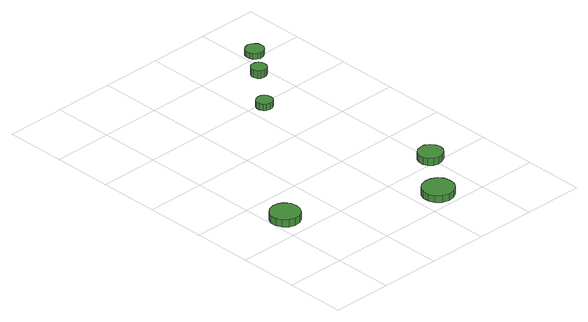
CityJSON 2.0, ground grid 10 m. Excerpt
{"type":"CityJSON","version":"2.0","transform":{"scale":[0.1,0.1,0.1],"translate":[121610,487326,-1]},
"CityObjects":{
"tree1":{"type":"SolitaryVegetationObject","attributes":{"function":"something"},"geometry":[{"type":"MultiSurface","lod":"1","boundaries":[[[0,1,2,3,4,5,6,7,8,9,10,11,12,13,14]],[[15,16,17,18,19,20,21,22,23,24,25,26,27,28,29]],[[0,29,28,1]],[[1,28,27,2]],[[2,27,26,3]],[[3,26,25,4]],[[4,25,24,5]],[[5,24,23,6]],[[6,23,22,7]],[[7,22,21,8]],[[8,21,20,9]],[[9,20,19,10]],[[10,19,18,11]],[[11,18,17,12]],[[12,17,16,13]],[[13,16,15,14]],[[14,15,29,0]]]}]},
"tree2":{"type":"SolitaryVegetationObject","attributes":{"function":"something"},"geometry":[{"type":"MultiSurface","lod":"1","boundaries":[[[30,31,32,33,34,35,36,37,38,39,40,41,42,43,44]],[[45,46,47,48,49,50,51,52,53,54,55,56,57,58,59]],[[30,59,58,31]],[[31,58,57,32]],[[32,57,56,33]],[[33,56,55,34]],[[34,55,54,35]],[[35,54,53,36]],[[36,53,52,37]],[[37,52,51,38]],[[38,51,50,39]],[[39,50,49,40]],[[40,49,48,41]],[[41,48,47,42]],[[42,47,46,43]],[[43,46,45,44]],[[44,45,59,30]]]}]},
"tree3":{"type":"SolitaryVegetationObject","attributes":{"function":"something"},"geometry":[{"type":"MultiSurface","lod":"1","boundaries":[[[60,61,62,63,64,65,66,67,68,69,70,71,72,73,74]],[[75,76,77,78,79,80,81,82,83,84,85,86,87,88,89]],[[60,89,88,61]],[[61,88,87,62]],[[62,87,86,63]],[[63,86,85,64]],[[64,85,84,65]],[[65,84,83,66]],[[66,83,82,67]],[[67,82,81,68]],[[68,81,80,69]],[[69,80,79,70]],[[70,79,78,71]],[[71,78,77,72]],[[72,77,76,73]],[[73,76,75,74]],[[74,75,89,60]]]}]},
"tree4":{"type":"SolitaryVegetationObject","attributes":{"function":"something"},"geometry":[{"type":"MultiSurface","lod":"1","boundaries":[[[90,91,92,93,94,95,96,97,98,99,100,101,102,103,104]],[[105,106,107,108,109,110,111,112,113,114,115,116,117,118,119]],[[90,119,118,91]],[[91,118,117,92]],[[92,117,116,93]],[[93,116,115,94]],[[94,115,114,95]],[[95,114,113,96]],[[96,113,112,97]],[[97,112,111,98]],[[98,111,110,99]],[[99,110,109,100]],[[100,109,108,101]],[[101,108,107,102]],[[102,107,106,103]],[[103,106,105,104]],[[104,105,119,90]]]}]},
"tree5":{"type":"SolitaryVegetationObject","attributes":{"function":"something"},"geometry":[{"type":"MultiSurface","lod":"1","boundaries":[[[120,121,122,123,124,125,126,127,128,129,130,131,132,133,134]],[[135,136,137,138,139,140,141,142,143,144,145,146,147,148,149]],[[120,149,148,121]],[[121,148,147,122]],[[122,147,146,123]],[[123,146,145,124]],[[124,145,144,125]],[[125,144,143,126]],[[126,143,142,127]],[[127,142,141,128]],[[128,141,140,129]],[[129,140,139,130]],[[130,139,138,131]],[[131,138,137,132]],[[132,137,136,133]],[[133,136,135,134]],[[134,135,149,120]]]}]},
"tree6":{"type":"SolitaryVegetationObject","attributes":{"function":"something"},"geometry":[{"type":"MultiSurface","lod":"1","boundaries":[[[150,151,152,153,154,155,156,157,158,159,160,161,162,163,164]],[[165,166,167,168,169,170,171,172,173,174,175,176,177,178,179]],[[150,179,178,151]],[[151,178,177,152]],[[152,177,176,153]],[[153,176,175,154]],[[154,175,174,155]],[[155,174,173,156]],[[156,173,172,157]],[[157,172,171,158]],[[158,171,170,159]],[[159,170,169,160]],[[160,169,168,161]],[[161,168,167,162]],[[162,167,166,163]],[[163,166,165,164]],[[164,165,179,150]]]}]}
},
"vertices":[
[49,142,20],[47,152,20],[41,160,20],[33,165,20],[23,166,20],[13,163,20],[5,156,20],[1,147,20],[1,137,20],[5,127,20],[13,120,20],[23,117,20],[33,118,20],[41,123,20],[47,132,20],[47,132,7],[41,123,7],[33,118,7],[23,117,7],[13,120,7],[5,127,7],[1,137,7],[1,147,7],[5,156,7],[13,163,7],[23,166,7],[33,165,7],[41,160,7],[47,152,7],[49,142,7],
[266,33,18],[264,44,18],[258,53,18],[248,58,18],[238,59,18],[227,56,18],[219,49,18],[215,39,18],[215,28,18],[219,18,18],[227,11,18],[238,7,18],[248,9,18],[258,14,18],[264,23,18],[264,23,6],[258,14,6],[248,9,6],[238,7,6],[227,11,6],[219,18,6],[215,28,6],[215,39,6],[219,49,6],[227,56,6],[238,59,6],[248,58,6],[258,53,6],[264,44,6],[266,33,6],
[323,113,18],[321,121,18],[316,128,18],[308,133,18],[300,133,18],[292,131,18],[285,125,18],[282,117,18],[282,109,18],[285,101,18],[292,95,18],[300,93,18],[308,94,18],[316,98,18],[321,105,18],[321,105,6],[316,98,6],[308,94,6],[300,93,6],[292,95,6],[285,101,6],[282,109,6],[282,117,6],[285,125,6],[292,131,6],[300,133,6],[308,133,6],[316,128,6],[321,121,6],[323,113,6],
[240,393,18],[239,398,18],[236,403,18],[231,405,18],[226,406,18],[220,404,18],[216,401,18],[214,396,18],[214,390,18],[216,385,18],[220,381,18],[226,380,18],[231,380,18],[236,383,18],[239,387,18],[239,387,7],[236,383,7],[231,380,7],[226,380,7],[220,381,7],[216,385,7],[214,390,7],[214,396,7],[216,401,7],[220,404,7],[226,406,7],[231,405,7],[236,403,7],[239,398,7],[240,393,7],
[296,463,21],[295,468,21],[292,472,21],[287,475,21],[282,475,21],[277,474,21],[273,470,21],[271,465,21],[271,460,21],[273,455,21],[277,451,21],[282,450,21],[287,450,21],[292,453,21],[295,457,21],[295,457,8],[292,453,8],[287,450,8],[282,450,8],[277,451,8],[273,455,8],[271,460,8],[271,465,8],[273,470,8],[277,474,8],[282,475,8],[287,475,8],[292,472,8],[295,468,8],[296,463,8],
[333,507,18],[332,513,18],[328,518,18],[323,521,18],[317,522,18],[311,520,18],[306,516,18],[304,510,18],[304,504,18],[306,498,18],[311,494,18],[317,492,18],[323,493,18],[328,496,18],[332,501,18],[332,501,8],[328,496,8],[323,493,8],[317,492,8],[311,494,8],[306,498,8],[304,504,8],[304,510,8],[306,516,8],[311,520,8],[317,522,8],[323,521,8],[328,518,8],[332,513,8],[333,507,8]
]}
